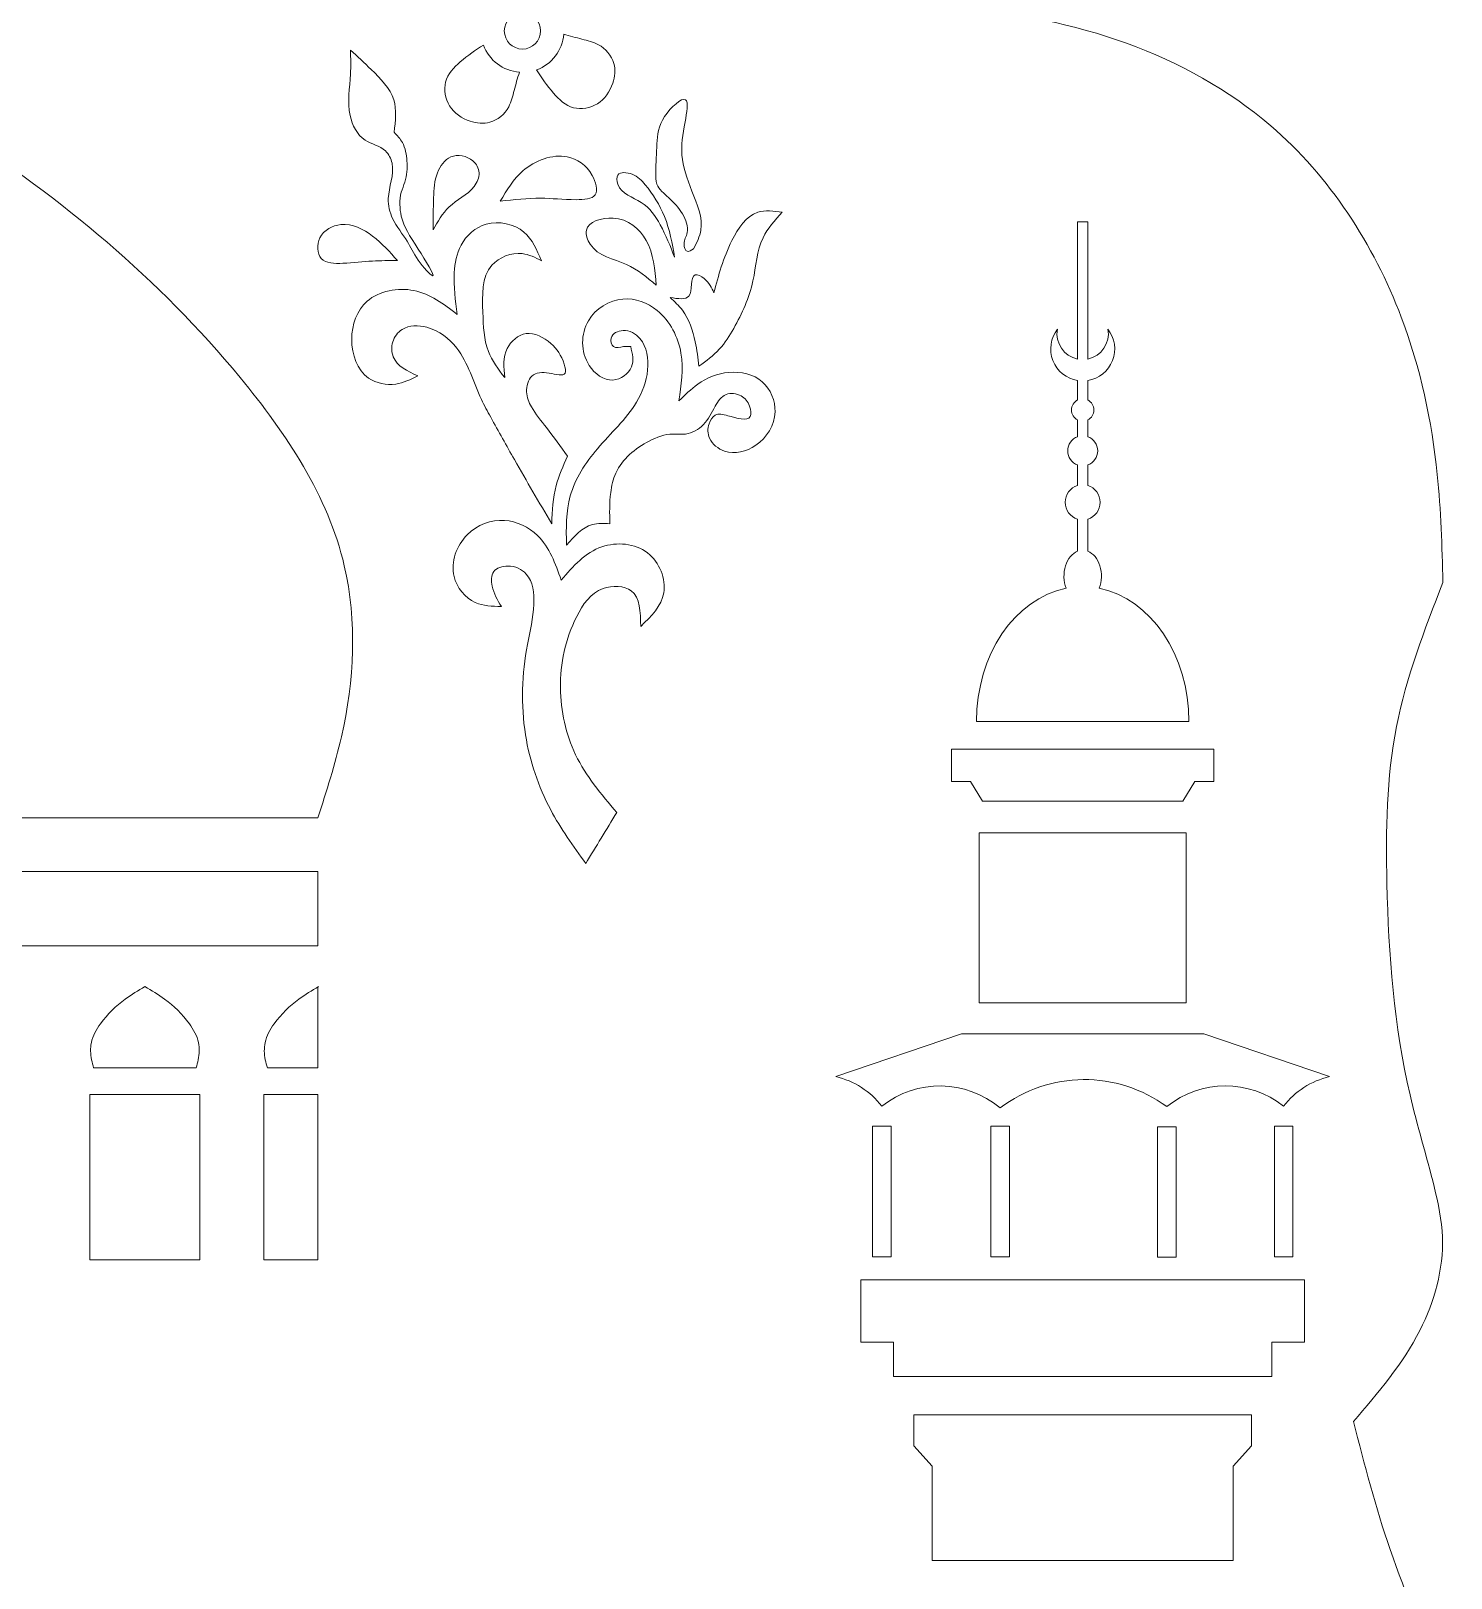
# Model space of a CAD drawing. Header units: inches. Extents: x -604 to 396, y -92 to 517.
# Drawn here: x -476.8 to -387.5, y 56.4 to 153.8 of the extents above; entities that cross this region are included whole.
import ezdxf

# ---------------------------------------------------------------- set-up
doc = ezdxf.new("R2010")
doc.units = ezdxf.units.IN
doc.header["$MEASUREMENT"] = 0
doc.layers.add('Layer 1', color=7, linetype='Continuous')

msp = doc.modelspace()

# ---------------------------------------------------------------- linework, layer by layer
at = {"layer": 'Layer 1', "lineweight": 9}
for points, knots in [([(-387.95, -85.303), (-387.95, -85.303), (-411.491, -85.303), (-411.491, -85.303), (-411.491, -85.303), (-411.491, -85.303), (-411.491, -73.435), (-411.491, -73.435), (-411.491, -73.435), (-411.491, -73.435), (-495.713, -73.435), (-495.713, -73.435), (-495.713, -73.435), (-495.713, -73.435), (-579.936, -73.435), (-579.936, -73.435), (-579.936, -73.435), (-579.936, -73.435), (-579.936, -85.303), (-579.936, -85.303), (-579.936, -85.303), (-579.936, -85.303), (-603.476, -85.303), (-603.476, -85.303), (-603.476, -85.303), (-603.554, -83.042), (-603.631, -80.78), (-603.415, -78.547), (-603.415, -78.547), (-603.17, -76.026), (-602.551, -73.541), (-602.001, -71.054), (-602.001, -71.054), (-600.843, -65.823), (-599.989, -60.58), (-599.703, -55.184), (-599.703, -55.184), (-599.444, -50.282), (-599.654, -45.252), (-601.295, -40.702), (-601.295, -40.702), (-601.848, -39.167), (-602.565, -37.687), (-603.281, -36.206), (-603.281, -36.206), (-603.281, -27.76), (-603.281, -19.313), (-603.281, -10.867), (-603.281, -10.867), (-602.646, -9.701), (-602.012, -8.535), (-601.611, -7.297), (-601.611, -7.297), (-600.897, -5.087), (-600.93, -2.646), (-601.072, -0.286), (-601.072, -0.286), (-601.221, 2.186), (-601.491, 4.57), (-601.9, 7.029), (-601.9, 7.029), (-602.3, 9.435), (-602.834, 11.913), (-602.346, 14.217), (-602.346, 14.217), (-601.954, 16.065), (-600.904, 17.802), (-599.735, 19.369), (-599.735, 19.369), (-598.822, 20.592), (-597.837, 21.713), (-596.852, 22.833), (-596.852, 22.833), (-597.462, 24.51), (-598.073, 26.187), (-598.734, 27.841), (-598.734, 27.841), (-599.435, 29.596), (-600.194, 31.326), (-600.937, 33.072), (-600.937, 33.072), (-601.87, 35.265), (-602.776, 37.485), (-603.26, 39.812), (-603.26, 39.812), (-603.928, 43.024), (-603.792, 46.443), (-603.027, 49.647), (-603.027, 49.647), (-602.323, 52.599), (-601.085, 55.37), (-600.098, 58.223), (-600.098, 58.223), (-599.185, 60.86), (-598.486, 63.568), (-597.787, 66.275), (-597.787, 66.275), (-599.336, 68.077), (-600.885, 69.879), (-601.965, 72.007), (-601.965, 72.007), (-602.883, 73.818), (-603.461, 75.866), (-603.386, 77.872), (-603.386, 77.872), (-603.346, 78.943), (-603.12, 80.001), (-602.862, 81.048), (-602.862, 81.048), (-602.386, 82.987), (-601.802, 84.887), (-601.351, 86.815), (-601.351, 86.815), (-600.339, 91.149), (-599.999, 95.631), (-599.893, 100.133), (-599.893, 100.133), (-599.815, 103.45), (-599.863, 106.779), (-600.496, 109.988), (-600.496, 109.988), (-601.107, 113.087), (-602.262, 116.076), (-603.418, 119.065), (-603.418, 119.065), (-603.355, 121.33), (-603.292, 123.595), (-603.064, 125.847), (-603.064, 125.847), (-602.723, 129.212), (-602.011, 132.548), (-600.801, 135.738), (-600.801, 135.738), (-599.061, 140.324), (-596.291, 144.608), (-592.584, 147.794), (-592.584, 147.794), (-587.309, 152.328), (-580.136, 154.64), (-573.162, 155.134), (-573.162, 155.134), (-570.319, 155.335), (-567.509, 155.234), (-564.699, 155.134), (-564.699, 155.134), (-562.404, 159.926), (-560.11, 164.719), (-556.736, 168.828), (-556.736, 168.828), (-554.296, 171.8), (-551.291, 174.414), (-547.855, 176.071), (-547.855, 176.071), (-544.009, 177.926), (-539.622, 178.581), (-535.302, 178.739), (-535.302, 178.739), (-530.705, 178.906), (-526.183, 178.511), (-521.661, 178.115), (-521.661, 178.115), (-519.192, 190.488), (-508.33, 199.396), (-495.713, 199.396), (-495.713, 199.396), (-483.097, 199.396), (-472.235, 190.488), (-469.766, 178.115), (-469.766, 178.115), (-465.244, 178.511), (-460.721, 178.906), (-456.125, 178.739), (-456.125, 178.739), (-451.804, 178.581), (-447.418, 177.926), (-443.571, 176.071), (-443.571, 176.071), (-440.136, 174.414), (-437.131, 171.8), (-434.691, 168.828), (-434.691, 168.828), (-431.317, 164.719), (-429.023, 159.926), (-426.728, 155.134), (-426.728, 155.134), (-423.918, 155.234), (-421.108, 155.335), (-418.265, 155.134), (-418.265, 155.134), (-411.29, 154.64), (-404.118, 152.328), (-398.843, 147.794), (-398.843, 147.794), (-395.136, 144.608), (-392.366, 140.324), (-390.626, 135.738), (-390.626, 135.738), (-389.416, 132.548), (-388.704, 129.212), (-388.363, 125.847), (-388.363, 125.847), (-388.134, 123.595), (-388.072, 121.33), (-388.009, 119.065), (-388.009, 119.065), (-389.165, 116.076), (-390.32, 113.087), (-390.931, 109.988), (-390.931, 109.988), (-391.563, 106.779), (-391.612, 103.45), (-391.534, 100.133), (-391.534, 100.133), (-391.428, 95.631), (-391.088, 91.149), (-390.075, 86.815), (-390.075, 86.815), (-389.625, 84.887), (-389.041, 82.987), (-388.564, 81.048), (-388.564, 81.048), (-388.307, 80.001), (-388.081, 78.943), (-388.041, 77.872), (-388.041, 77.872), (-387.965, 75.866), (-388.544, 73.818), (-389.462, 72.007), (-389.462, 72.007), (-390.541, 69.879), (-392.09, 68.077), (-393.639, 66.275), (-393.639, 66.275), (-392.94, 63.568), (-392.241, 60.86), (-391.329, 58.223), (-391.329, 58.223), (-390.341, 55.37), (-389.104, 52.599), (-388.4, 49.647), (-388.4, 49.647), (-387.635, 46.443), (-387.499, 43.024), (-388.167, 39.812), (-388.167, 39.812), (-388.651, 37.485), (-389.557, 35.265), (-390.49, 33.072), (-390.49, 33.072), (-391.232, 31.326), (-391.991, 29.596), (-392.693, 27.841), (-392.693, 27.841), (-393.354, 26.187), (-393.964, 24.51), (-394.575, 22.833), (-394.575, 22.833), (-393.589, 21.713), (-392.604, 20.592), (-391.692, 19.369), (-391.692, 19.369), (-390.523, 17.802), (-389.473, 16.065), (-389.081, 14.217), (-389.081, 14.217), (-388.593, 11.913), (-389.127, 9.435), (-389.527, 7.029), (-389.527, 7.029), (-389.936, 4.57), (-390.206, 2.186), (-390.355, -0.286), (-390.355, -0.286), (-390.497, -2.646), (-390.529, -5.087), (-389.815, -7.297), (-389.815, -7.297), (-389.415, -8.535), (-388.78, -9.701), (-388.146, -10.867), (-388.146, -10.867), (-388.146, -19.313), (-388.146, -27.76), (-388.146, -36.206), (-388.146, -36.206), (-388.862, -37.687), (-389.579, -39.167), (-390.132, -40.702), (-390.132, -40.702), (-391.773, -45.252), (-391.983, -50.282), (-391.723, -55.184), (-391.723, -55.184), (-391.438, -60.58), (-390.584, -65.823), (-389.426, -71.054), (-389.426, -71.054), (-388.876, -73.541), (-388.256, -76.026), (-388.012, -78.547), (-388.012, -78.547), (-387.795, -80.78), (-387.873, -83.042), (-387.95, -85.303)], [0, 0, 0, 0, 0.012987, 0.012987, 0.012987, 0.012987, 0.025974, 0.025974, 0.025974, 0.025974, 0.038961, 0.038961, 0.038961, 0.038961, 0.051948, 0.051948, 0.051948, 0.051948, 0.064935, 0.064935, 0.064935, 0.064935, 0.077922, 0.077922, 0.077922, 0.077922, 0.090909, 0.090909, 0.090909, 0.090909, 0.103896, 0.103896, 0.103896, 0.103896, 0.116883, 0.116883, 0.116883, 0.116883, 0.12987, 0.12987, 0.12987, 0.12987, 0.142857, 0.142857, 0.142857, 0.142857, 0.155844, 0.155844, 0.155844, 0.155844, 0.168831, 0.168831, 0.168831, 0.168831, 0.181818, 0.181818, 0.181818, 0.181818, 0.194805, 0.194805, 0.194805, 0.194805, 0.207792, 0.207792, 0.207792, 0.207792, 0.220779, 0.220779, 0.220779, 0.220779, 0.233766, 0.233766, 0.233766, 0.233766, 0.246753, 0.246753, 0.246753, 0.246753, 0.25974, 0.25974, 0.25974, 0.25974, 0.272727, 0.272727, 0.272727, 0.272727, 0.285714, 0.285714, 0.285714, 0.285714, 0.298701, 0.298701, 0.298701, 0.298701, 0.311688, 0.311688, 0.311688, 0.311688, 0.324675, 0.324675, 0.324675, 0.324675, 0.337662, 0.337662, 0.337662, 0.337662, 0.350649, 0.350649, 0.350649, 0.350649, 0.363636, 0.363636, 0.363636, 0.363636, 0.376623, 0.376623, 0.376623, 0.376623, 0.38961, 0.38961, 0.38961, 0.38961, 0.402597, 0.402597, 0.402597, 0.402597, 0.415584, 0.415584, 0.415584, 0.415584, 0.428571, 0.428571, 0.428571, 0.428571, 0.441558, 0.441558, 0.441558, 0.441558, 0.454545, 0.454545, 0.454545, 0.454545, 0.467532, 0.467532, 0.467532, 0.467532, 0.480519, 0.480519, 0.480519, 0.480519, 0.493506, 0.493506, 0.493506, 0.493506, 0.506494, 0.506494, 0.506494, 0.506494, 0.519481, 0.519481, 0.519481, 0.519481, 0.532468, 0.532468, 0.532468, 0.532468, 0.545455, 0.545455, 0.545455, 0.545455, 0.558442, 0.558442, 0.558442, 0.558442, 0.571429, 0.571429, 0.571429, 0.571429, 0.584416, 0.584416, 0.584416, 0.584416, 0.597403, 0.597403, 0.597403, 0.597403, 0.61039, 0.61039, 0.61039, 0.61039, 0.623377, 0.623377, 0.623377, 0.623377, 0.636364, 0.636364, 0.636364, 0.636364, 0.649351, 0.649351, 0.649351, 0.649351, 0.662338, 0.662338, 0.662338, 0.662338, 0.675325, 0.675325, 0.675325, 0.675325, 0.688312, 0.688312, 0.688312, 0.688312, 0.701299, 0.701299, 0.701299, 0.701299, 0.714286, 0.714286, 0.714286, 0.714286, 0.727273, 0.727273, 0.727273, 0.727273, 0.74026, 0.74026, 0.74026, 0.74026, 0.753247, 0.753247, 0.753247, 0.753247, 0.766234, 0.766234, 0.766234, 0.766234, 0.779221, 0.779221, 0.779221, 0.779221, 0.792208, 0.792208, 0.792208, 0.792208, 0.805195, 0.805195, 0.805195, 0.805195, 0.818182, 0.818182, 0.818182, 0.818182, 0.831169, 0.831169, 0.831169, 0.831169, 0.844156, 0.844156, 0.844156, 0.844156, 0.857143, 0.857143, 0.857143, 0.857143, 0.87013, 0.87013, 0.87013, 0.87013, 0.883117, 0.883117, 0.883117, 0.883117, 0.896104, 0.896104, 0.896104, 0.896104, 0.909091, 0.909091, 0.909091, 0.909091, 0.922078, 0.922078, 0.922078, 0.922078, 0.935065, 0.935065, 0.935065, 0.935065, 0.948052, 0.948052, 0.948052, 0.948052, 0.961039, 0.961039, 0.961039, 0.961039, 0.974026, 0.974026, 0.974026, 0.974026, 1, 1, 1, 1]), ([(-495.713, 155.298), (-500.529, 152.821), (-505.345, 150.345), (-509.902, 147.459), (-509.902, 147.459), (-516.549, 143.248), (-522.645, 138.165), (-527.76, 131.961), (-527.76, 131.961), (-530.689, 128.409), (-533.296, 124.488), (-534.319, 120.115), (-534.319, 120.115), (-535.132, 116.636), (-534.943, 112.871), (-534.139, 109.346), (-534.139, 109.346), (-533.743, 107.609), (-533.198, 105.931), (-532.653, 104.252), (-532.653, 104.252), (-532.653, 104.252), (-458.773, 104.252), (-458.773, 104.252), (-458.773, 104.252), (-458.228, 105.931), (-457.683, 107.609), (-457.288, 109.346), (-457.288, 109.346), (-456.484, 112.871), (-456.295, 116.636), (-457.108, 120.115), (-457.108, 120.115), (-458.13, 124.488), (-460.738, 128.409), (-463.667, 131.961), (-463.667, 131.961), (-468.781, 138.165), (-474.878, 143.248), (-481.525, 147.459), (-481.525, 147.459), (-486.082, 150.345), (-490.898, 152.821), (-495.713, 155.298)], [0, 0, 0, 0, 0.083333, 0.083333, 0.083333, 0.083333, 0.166667, 0.166667, 0.166667, 0.166667, 0.25, 0.25, 0.25, 0.25, 0.333333, 0.333333, 0.333333, 0.333333, 0.416667, 0.416667, 0.416667, 0.416667, 0.5, 0.5, 0.5, 0.5, 0.583333, 0.583333, 0.583333, 0.583333, 0.666667, 0.666667, 0.666667, 0.666667, 0.75, 0.75, 0.75, 0.75, 0.833333, 0.833333, 0.833333, 0.833333, 1, 1, 1, 1]), ([(-444.763, 153.755), (-444.763, 154.385), (-445.274, 154.895), (-445.904, 154.895), (-445.904, 154.895), (-446.533, 154.895), (-447.044, 154.385), (-447.044, 153.755), (-447.044, 153.755), (-447.044, 153.125), (-446.533, 152.614), (-445.904, 152.614), (-445.904, 152.614), (-445.274, 152.614), (-444.763, 153.125), (-444.763, 153.755)], [0, 0, 0, 0, 0.2, 0.2, 0.2, 0.2, 0.4, 0.4, 0.4, 0.4, 0.6, 0.6, 0.6, 0.6, 1, 1, 1, 1]), ([(-446.097, 151.158), (-447.12, 151.235), (-448.003, 151.904), (-448.352, 152.869), (-448.352, 152.869), (-448.853, 152.552), (-449.347, 152.215), (-449.813, 151.807), (-449.813, 151.807), (-450.218, 151.451), (-450.603, 151.041), (-450.735, 150.54), (-450.735, 150.54), (-450.863, 150.055), (-450.754, 149.484), (-450.481, 149.043), (-450.481, 149.043), (-450.191, 148.574), (-449.716, 148.251), (-449.19, 148.076), (-449.19, 148.076), (-448.784, 147.94), (-448.347, 147.893), (-447.945, 148.007), (-447.945, 148.007), (-447.455, 148.146), (-447.016, 148.524), (-446.769, 148.974), (-446.769, 148.974), (-446.592, 149.297), (-446.514, 149.656), (-446.424, 150.01), (-446.424, 150.01), (-446.325, 150.397), (-446.213, 150.779), (-446.097, 151.158)], [0, 0, 0, 0, 0.1, 0.1, 0.1, 0.1, 0.2, 0.2, 0.2, 0.2, 0.3, 0.3, 0.3, 0.3, 0.4, 0.4, 0.4, 0.4, 0.5, 0.5, 0.5, 0.5, 0.6, 0.6, 0.6, 0.6, 0.7, 0.7, 0.7, 0.7, 0.8, 0.8, 0.8, 0.8, 1, 1, 1, 1]), ([(-443.307, 153.561), (-443.384, 152.538), (-444.053, 151.656), (-445.018, 151.307), (-445.018, 151.307), (-444.701, 150.805), (-444.364, 150.311), (-443.955, 149.846), (-443.955, 149.846), (-443.6, 149.44), (-443.19, 149.055), (-442.689, 148.923), (-442.689, 148.923), (-442.204, 148.795), (-441.633, 148.904), (-441.192, 149.177), (-441.192, 149.177), (-440.723, 149.467), (-440.4, 149.942), (-440.225, 150.468), (-440.225, 150.468), (-440.089, 150.874), (-440.042, 151.311), (-440.156, 151.713), (-440.156, 151.713), (-440.295, 152.203), (-440.673, 152.642), (-441.123, 152.889), (-441.123, 152.889), (-441.446, 153.066), (-441.805, 153.145), (-442.159, 153.235), (-442.159, 153.235), (-442.546, 153.333), (-442.928, 153.445), (-443.307, 153.561)], [0, 0, 0, 0, 0.1, 0.1, 0.1, 0.1, 0.2, 0.2, 0.2, 0.2, 0.3, 0.3, 0.3, 0.3, 0.4, 0.4, 0.4, 0.4, 0.5, 0.5, 0.5, 0.5, 0.6, 0.6, 0.6, 0.6, 0.7, 0.7, 0.7, 0.7, 0.8, 0.8, 0.8, 0.8, 1, 1, 1, 1]), ([(-456.717, 152.552), (-456.284, 152.153), (-455.852, 151.753), (-455.41, 151.325), (-455.41, 151.325), (-454.825, 150.76), (-454.224, 150.146), (-453.999, 149.42), (-453.999, 149.42), (-453.805, 148.796), (-453.889, 148.09), (-453.973, 147.384), (-453.973, 147.384), (-453.779, 147.178), (-453.586, 146.972), (-453.453, 146.733), (-453.453, 146.733), (-453.263, 146.392), (-453.196, 145.984), (-453.171, 145.578), (-453.171, 145.578), (-453.142, 145.121), (-453.166, 144.668), (-453.299, 144.245), (-453.299, 144.245), (-453.366, 144.031), (-453.461, 143.826), (-453.521, 143.606), (-453.521, 143.606), (-453.657, 143.119), (-453.626, 142.564), (-453.521, 142.106), (-453.521, 142.106), (-453.359, 141.394), (-453.017, 140.914), (-452.459, 140.035), (-452.459, 140.035), (-452.001, 139.314), (-451.397, 138.323), (-451.553, 138.353), (-451.553, 138.353), (-451.662, 138.375), (-452.144, 138.897), (-452.459, 139.337), (-452.459, 139.337), (-452.785, 139.791), (-452.934, 140.158), (-453.159, 140.527), (-453.159, 140.527), (-453.434, 140.978), (-453.822, 141.432), (-454.066, 141.95), (-454.066, 141.95), (-454.251, 142.345), (-454.352, 142.777), (-454.339, 143.207), (-454.339, 143.207), (-454.316, 143.953), (-453.949, 144.692), (-454.103, 145.426), (-454.103, 145.426), (-454.165, 145.718), (-454.309, 146.008), (-454.521, 146.209), (-454.521, 146.209), (-454.869, 146.536), (-455.399, 146.623), (-455.802, 146.888), (-455.802, 146.888), (-456.304, 147.217), (-456.61, 147.824), (-456.743, 148.428), (-456.743, 148.428), (-456.935, 149.301), (-456.764, 150.169), (-456.717, 151.038), (-456.717, 151.038), (-456.689, 151.542), (-456.703, 152.047), (-456.717, 152.552)], [0, 0, 0, 0, 0.047619, 0.047619, 0.047619, 0.047619, 0.095238, 0.095238, 0.095238, 0.095238, 0.142857, 0.142857, 0.142857, 0.142857, 0.190476, 0.190476, 0.190476, 0.190476, 0.238095, 0.238095, 0.238095, 0.238095, 0.285714, 0.285714, 0.285714, 0.285714, 0.333333, 0.333333, 0.333333, 0.333333, 0.380952, 0.380952, 0.380952, 0.380952, 0.428571, 0.428571, 0.428571, 0.428571, 0.47619, 0.47619, 0.47619, 0.47619, 0.52381, 0.52381, 0.52381, 0.52381, 0.571429, 0.571429, 0.571429, 0.571429, 0.619048, 0.619048, 0.619048, 0.619048, 0.666667, 0.666667, 0.666667, 0.666667, 0.714286, 0.714286, 0.714286, 0.714286, 0.761905, 0.761905, 0.761905, 0.761905, 0.809524, 0.809524, 0.809524, 0.809524, 0.857143, 0.857143, 0.857143, 0.857143, 0.904762, 0.904762, 0.904762, 0.904762, 1, 1, 1, 1]), ([(-435.134, 140.053), (-434.941, 140.437), (-434.748, 140.821), (-434.681, 141.214), (-434.681, 141.214), (-434.543, 142.011), (-434.922, 142.844), (-435.248, 143.678), (-435.248, 143.678), (-435.551, 144.453), (-435.809, 145.228), (-435.871, 145.944), (-435.871, 145.944), (-435.928, 146.585), (-435.827, 147.179), (-435.673, 148.04), (-435.673, 148.04), (-435.572, 148.606), (-435.447, 149.287), (-435.639, 149.424), (-435.639, 149.424), (-435.873, 149.591), (-436.577, 148.949), (-436.959, 148.37), (-436.959, 148.37), (-437.364, 147.758), (-437.407, 147.217), (-437.443, 146.646), (-437.443, 146.646), (-437.479, 146.072), (-437.507, 145.466), (-437.518, 144.845), (-437.518, 144.845), (-437.522, 144.593), (-437.524, 144.339), (-437.443, 144.119), (-437.443, 144.119), (-437.319, 143.782), (-437.001, 143.526), (-436.716, 143.268), (-436.716, 143.268), (-436.373, 142.958), (-436.079, 142.646), (-435.84, 142.242), (-435.84, 142.242), (-435.624, 141.879), (-435.452, 141.441), (-435.539, 141.066), (-435.539, 141.066), (-435.593, 140.834), (-435.746, 140.626), (-435.739, 140.341), (-435.739, 140.341), (-435.735, 140.154), (-435.662, 139.933), (-435.539, 139.89), (-435.539, 139.89), (-435.43, 139.852), (-435.282, 139.952), (-435.134, 140.053)], [0, 0, 0, 0, 0.0625, 0.0625, 0.0625, 0.0625, 0.125, 0.125, 0.125, 0.125, 0.1875, 0.1875, 0.1875, 0.1875, 0.25, 0.25, 0.25, 0.25, 0.3125, 0.3125, 0.3125, 0.3125, 0.375, 0.375, 0.375, 0.375, 0.4375, 0.4375, 0.4375, 0.4375, 0.5, 0.5, 0.5, 0.5, 0.5625, 0.5625, 0.5625, 0.5625, 0.625, 0.625, 0.625, 0.625, 0.6875, 0.6875, 0.6875, 0.6875, 0.75, 0.75, 0.75, 0.75, 0.8125, 0.8125, 0.8125, 0.8125, 0.875, 0.875, 0.875, 0.875, 1, 1, 1, 1]), ([(-451.528, 141.233), (-451.235, 141.76), (-450.943, 142.287), (-450.52, 142.681), (-450.52, 142.681), (-450.032, 143.136), (-449.371, 143.414), (-448.946, 143.971), (-448.946, 143.971), (-448.754, 144.223), (-448.61, 144.532), (-448.628, 144.836), (-448.628, 144.836), (-448.645, 145.112), (-448.795, 145.384), (-449.017, 145.578), (-449.017, 145.578), (-449.394, 145.906), (-449.979, 146.009), (-450.414, 145.825), (-450.414, 145.825), (-450.811, 145.658), (-451.083, 145.252), (-451.245, 144.836), (-451.245, 144.836), (-451.444, 144.323), (-451.474, 143.794), (-451.493, 143.264), (-451.493, 143.264), (-451.516, 142.588), (-451.522, 141.911), (-451.528, 141.233)], [0, 0, 0, 0, 0.111111, 0.111111, 0.111111, 0.111111, 0.222222, 0.222222, 0.222222, 0.222222, 0.333333, 0.333333, 0.333333, 0.333333, 0.444444, 0.444444, 0.444444, 0.444444, 0.555556, 0.555556, 0.555556, 0.555556, 0.666667, 0.666667, 0.666667, 0.666667, 0.777778, 0.777778, 0.777778, 0.777778, 1, 1, 1, 1]), ([(-447.294, 143.05), (-446.429, 143.144), (-445.565, 143.238), (-444.757, 143.23), (-444.757, 143.23), (-444.048, 143.224), (-443.384, 143.14), (-442.526, 143.14), (-442.526, 143.14), (-442.048, 143.141), (-441.511, 143.167), (-441.32, 143.446), (-441.32, 143.446), (-441.131, 143.723), (-441.285, 144.25), (-441.518, 144.668), (-441.518, 144.668), (-441.887, 145.327), (-442.454, 145.714), (-443.084, 145.836), (-443.084, 145.836), (-444.027, 146.019), (-445.113, 145.607), (-445.873, 144.956), (-445.873, 144.956), (-446.49, 144.426), (-446.892, 143.738), (-447.294, 143.05)], [0, 0, 0, 0, 0.125, 0.125, 0.125, 0.125, 0.25, 0.25, 0.25, 0.25, 0.375, 0.375, 0.375, 0.375, 0.5, 0.5, 0.5, 0.5, 0.625, 0.625, 0.625, 0.625, 0.75, 0.75, 0.75, 0.75, 1, 1, 1, 1]), ([(-436.333, 139.514), (-436.484, 140.387), (-436.636, 141.259), (-436.967, 142.076), (-436.967, 142.076), (-437.262, 142.803), (-437.699, 143.486), (-438.184, 144.083), (-438.184, 144.083), (-438.401, 144.351), (-438.627, 144.602), (-439.003, 144.744), (-439.003, 144.744), (-439.325, 144.864), (-439.756, 144.905), (-439.902, 144.691), (-439.902, 144.691), (-439.997, 144.552), (-439.973, 144.308), (-439.902, 144.11), (-439.902, 144.11), (-439.675, 143.474), (-438.967, 143.312), (-438.43, 142.968), (-438.43, 142.968), (-437.897, 142.625), (-437.534, 142.103), (-437.235, 141.557), (-437.235, 141.557), (-436.873, 140.898), (-436.603, 140.206), (-436.333, 139.514)], [0, 0, 0, 0, 0.111111, 0.111111, 0.111111, 0.111111, 0.222222, 0.222222, 0.222222, 0.222222, 0.333333, 0.333333, 0.333333, 0.333333, 0.444444, 0.444444, 0.444444, 0.444444, 0.555556, 0.555556, 0.555556, 0.555556, 0.666667, 0.666667, 0.666667, 0.666667, 0.777778, 0.777778, 0.777778, 0.777778, 1, 1, 1, 1]), ([(-433.859, 137.278), (-433.573, 138.37), (-433.287, 139.461), (-432.726, 140.571), (-432.726, 140.571), (-432.338, 141.337), (-431.82, 142.112), (-431.103, 142.346), (-431.103, 142.346), (-430.643, 142.496), (-430.102, 142.424), (-429.56, 142.352), (-429.56, 142.352), (-430.023, 141.842), (-430.486, 141.333), (-430.769, 140.742), (-430.769, 140.742), (-431.161, 139.922), (-431.205, 138.944), (-431.407, 138.025), (-431.407, 138.025), (-431.64, 136.964), (-432.082, 135.98), (-432.616, 135.039), (-432.616, 135.039), (-432.88, 134.574), (-433.166, 134.119), (-433.523, 133.731), (-433.523, 133.731), (-433.896, 133.324), (-434.347, 132.991), (-434.799, 132.658), (-434.799, 132.658), (-434.862, 133.171), (-434.926, 133.685), (-435.034, 134.201), (-435.034, 134.201), (-435.182, 134.906), (-435.414, 135.615), (-435.84, 136.18), (-435.84, 136.18), (-436.062, 136.474), (-436.337, 136.729), (-436.612, 136.985), (-436.612, 136.985), (-436.117, 136.909), (-435.622, 136.833), (-435.43, 137.072), (-435.43, 137.072), (-435.306, 137.226), (-435.309, 137.51), (-435.275, 137.818), (-435.275, 137.818), (-435.247, 138.075), (-435.195, 138.349), (-435.043, 138.41), (-435.043, 138.41), (-434.897, 138.469), (-434.659, 138.33), (-434.477, 138.178), (-434.477, 138.178), (-434.152, 137.907), (-434.005, 137.593), (-433.859, 137.278)], [0, 0, 0, 0, 0.058824, 0.058824, 0.058824, 0.058824, 0.117647, 0.117647, 0.117647, 0.117647, 0.176471, 0.176471, 0.176471, 0.176471, 0.235294, 0.235294, 0.235294, 0.235294, 0.294118, 0.294118, 0.294118, 0.294118, 0.352941, 0.352941, 0.352941, 0.352941, 0.411765, 0.411765, 0.411765, 0.411765, 0.470588, 0.470588, 0.470588, 0.470588, 0.529412, 0.529412, 0.529412, 0.529412, 0.588235, 0.588235, 0.588235, 0.588235, 0.647059, 0.647059, 0.647059, 0.647059, 0.705882, 0.705882, 0.705882, 0.705882, 0.764706, 0.764706, 0.764706, 0.764706, 0.823529, 0.823529, 0.823529, 0.823529, 0.882353, 0.882353, 0.882353, 0.882353, 1, 1, 1, 1]), ([(-453.76, 139.306), (-454.244, 139.849), (-454.728, 140.391), (-455.329, 140.846), (-455.329, 140.846), (-455.909, 141.285), (-456.598, 141.643), (-457.319, 141.574), (-457.319, 141.574), (-457.851, 141.523), (-458.4, 141.24), (-458.637, 140.734), (-458.637, 140.734), (-458.832, 140.316), (-458.815, 139.745), (-458.553, 139.446), (-458.553, 139.446), (-458.272, 139.127), (-457.711, 139.119), (-457.207, 139.138), (-457.207, 139.138), (-456.52, 139.165), (-455.94, 139.243), (-455.329, 139.278), (-455.329, 139.278), (-454.82, 139.308), (-454.29, 139.307), (-453.76, 139.306)], [0, 0, 0, 0, 0.125, 0.125, 0.125, 0.125, 0.25, 0.25, 0.25, 0.25, 0.375, 0.375, 0.375, 0.375, 0.5, 0.5, 0.5, 0.5, 0.625, 0.625, 0.625, 0.625, 0.75, 0.75, 0.75, 0.75, 1, 1, 1, 1]), ([(-450.007, 135.926), (-450.125, 136.798), (-450.242, 137.669), (-450.192, 138.551), (-450.192, 138.551), (-450.159, 139.145), (-450.051, 139.743), (-449.767, 140.27), (-449.767, 140.27), (-449.435, 140.887), (-448.862, 141.405), (-448.176, 141.6), (-448.176, 141.6), (-447.376, 141.828), (-446.423, 141.615), (-445.808, 141.101), (-445.808, 141.101), (-445.271, 140.652), (-444.991, 139.973), (-444.712, 139.294), (-444.712, 139.294), (-445.101, 139.496), (-445.49, 139.698), (-445.918, 139.747), (-445.918, 139.747), (-446.599, 139.824), (-447.381, 139.515), (-447.83, 139.014), (-447.83, 139.014), (-448.49, 138.277), (-448.429, 137.127), (-448.391, 136.055), (-448.391, 136.055), (-448.359, 135.172), (-448.341, 134.342), (-448.048, 133.595), (-448.048, 133.595), (-447.818, 133.011), (-447.418, 132.478), (-447.019, 131.945), (-447.019, 131.945), (-447.082, 132.584), (-447.145, 133.223), (-446.863, 133.782), (-446.863, 133.782), (-446.632, 134.24), (-446.17, 134.644), (-445.678, 134.716), (-445.678, 134.716), (-445.131, 134.797), (-444.547, 134.468), (-444.12, 134.094), (-444.12, 134.094), (-443.723, 133.746), (-443.462, 133.36), (-443.278, 132.786), (-443.278, 132.786), (-443.211, 132.577), (-443.154, 132.344), (-443.215, 132.225), (-443.215, 132.225), (-443.323, 132.014), (-443.8, 132.16), (-444.213, 132.225), (-444.213, 132.225), (-444.672, 132.297), (-445.053, 132.271), (-445.304, 132.038), (-445.304, 132.038), (-445.543, 131.817), (-445.663, 131.408), (-445.647, 131.042), (-445.647, 131.042), (-445.632, 130.699), (-445.498, 130.394), (-445.335, 130.107), (-445.335, 130.107), (-445.07, 129.64), (-444.73, 129.223), (-444.4, 128.8), (-444.4, 128.8), (-443.941, 128.209), (-443.502, 127.605), (-443.064, 127.001), (-443.064, 127.001), (-443.339, 126.397), (-443.614, 125.792), (-443.779, 125.16), (-443.779, 125.16), (-443.983, 124.386), (-444.022, 123.571), (-444.061, 122.756), (-444.061, 122.756), (-444.849, 124.095), (-445.636, 125.434), (-446.403, 126.785), (-446.403, 126.785), (-446.908, 127.674), (-447.404, 128.568), (-447.901, 129.461), (-447.901, 129.461), (-448.105, 129.827), (-448.308, 130.193), (-448.487, 130.573), (-448.487, 130.573), (-448.998, 131.659), (-449.306, 132.863), (-450.039, 133.807), (-450.039, 133.807), (-450.506, 134.409), (-451.146, 134.905), (-451.917, 135.109), (-451.917, 135.109), (-452.442, 135.248), (-453.029, 135.25), (-453.468, 134.975), (-453.468, 134.975), (-453.746, 134.8), (-453.965, 134.515), (-454.062, 134.19), (-454.062, 134.19), (-454.155, 133.88), (-454.137, 133.534), (-454.024, 133.252), (-454.024, 133.252), (-453.788, 132.667), (-453.14, 132.357), (-452.491, 132.047), (-452.491, 132.047), (-452.937, 131.827), (-453.382, 131.608), (-453.873, 131.538), (-453.873, 131.538), (-454.457, 131.454), (-455.105, 131.583), (-455.584, 131.917), (-455.584, 131.917), (-456.306, 132.422), (-456.641, 133.396), (-456.64, 134.344), (-456.64, 134.344), (-456.639, 135.273), (-456.314, 136.178), (-455.668, 136.749), (-455.668, 136.749), (-454.918, 137.412), (-453.736, 137.624), (-452.732, 137.424), (-452.732, 137.424), (-451.696, 137.218), (-450.852, 136.572), (-450.007, 135.926)], [0, 0, 0, 0, 0.025641, 0.025641, 0.025641, 0.025641, 0.051282, 0.051282, 0.051282, 0.051282, 0.076923, 0.076923, 0.076923, 0.076923, 0.102564, 0.102564, 0.102564, 0.102564, 0.128205, 0.128205, 0.128205, 0.128205, 0.153846, 0.153846, 0.153846, 0.153846, 0.179487, 0.179487, 0.179487, 0.179487, 0.205128, 0.205128, 0.205128, 0.205128, 0.230769, 0.230769, 0.230769, 0.230769, 0.25641, 0.25641, 0.25641, 0.25641, 0.282051, 0.282051, 0.282051, 0.282051, 0.307692, 0.307692, 0.307692, 0.307692, 0.333333, 0.333333, 0.333333, 0.333333, 0.358974, 0.358974, 0.358974, 0.358974, 0.384615, 0.384615, 0.384615, 0.384615, 0.410256, 0.410256, 0.410256, 0.410256, 0.435897, 0.435897, 0.435897, 0.435897, 0.461538, 0.461538, 0.461538, 0.461538, 0.487179, 0.487179, 0.487179, 0.487179, 0.512821, 0.512821, 0.512821, 0.512821, 0.538462, 0.538462, 0.538462, 0.538462, 0.564103, 0.564103, 0.564103, 0.564103, 0.589744, 0.589744, 0.589744, 0.589744, 0.615385, 0.615385, 0.615385, 0.615385, 0.641026, 0.641026, 0.641026, 0.641026, 0.666667, 0.666667, 0.666667, 0.666667, 0.692308, 0.692308, 0.692308, 0.692308, 0.717949, 0.717949, 0.717949, 0.717949, 0.74359, 0.74359, 0.74359, 0.74359, 0.769231, 0.769231, 0.769231, 0.769231, 0.794872, 0.794872, 0.794872, 0.794872, 0.820513, 0.820513, 0.820513, 0.820513, 0.846154, 0.846154, 0.846154, 0.846154, 0.871795, 0.871795, 0.871795, 0.871795, 0.897436, 0.897436, 0.897436, 0.897436, 0.923077, 0.923077, 0.923077, 0.923077, 0.948718, 0.948718, 0.948718, 0.948718, 1, 1, 1, 1]), ([(-437.485, 137.756), (-437.568, 138.745), (-437.651, 139.733), (-438.123, 140.574), (-438.123, 140.574), (-438.534, 141.305), (-439.239, 141.926), (-440.205, 141.983), (-440.205, 141.983), (-440.916, 142.025), (-441.767, 141.762), (-441.884, 141.211), (-441.884, 141.211), (-441.941, 140.942), (-441.823, 140.603), (-441.649, 140.339), (-441.649, 140.339), (-441.145, 139.574), (-440.175, 139.431), (-439.366, 139.064), (-439.366, 139.064), (-438.657, 138.743), (-438.071, 138.25), (-437.485, 137.756)], [0, 0, 0, 0, 0.142857, 0.142857, 0.142857, 0.142857, 0.285714, 0.285714, 0.285714, 0.285714, 0.428571, 0.428571, 0.428571, 0.428571, 0.571429, 0.571429, 0.571429, 0.571429, 0.714286, 0.714286, 0.714286, 0.714286, 1, 1, 1, 1]), ([(-412.257, 134.991), (-412.416, 134.123), (-411.849, 133.287), (-410.983, 133.114), (-410.983, 133.114), (-410.983, 133.114), (-410.983, 141.738), (-410.983, 141.738), (-410.983, 141.738), (-410.983, 141.738), (-410.35, 141.738), (-410.35, 141.738), (-410.35, 141.738), (-410.35, 141.738), (-410.35, 133.114), (-410.35, 133.114), (-410.35, 133.114), (-409.484, 133.287), (-408.916, 134.123), (-409.076, 134.991), (-409.076, 134.991), (-408.64, 134.429), (-408.533, 133.679), (-408.794, 133.017), (-408.794, 133.017), (-409.056, 132.355), (-409.647, 131.881), (-410.35, 131.769), (-410.35, 131.769), (-410.35, 131.769), (-410.35, 130.54), (-410.35, 130.54), (-410.35, 130.54), (-410.112, 130.421), (-409.961, 130.177), (-409.961, 129.91), (-409.961, 129.91), (-409.961, 129.644), (-410.112, 129.4), (-410.35, 129.28), (-410.35, 129.28), (-410.35, 129.28), (-410.35, 128.228), (-410.35, 128.228), (-410.35, 128.228), (-409.973, 128.094), (-409.722, 127.738), (-409.722, 127.339), (-409.722, 127.339), (-409.722, 126.939), (-409.973, 126.583), (-410.35, 126.449), (-410.35, 126.449), (-410.35, 126.449), (-410.35, 125.158), (-410.35, 125.158), (-410.35, 125.158), (-409.884, 125.018), (-409.564, 124.589), (-409.564, 124.102), (-409.564, 124.102), (-409.564, 123.615), (-409.884, 123.186), (-410.35, 123.047), (-410.35, 123.047), (-410.35, 123.047), (-410.35, 121.028), (-410.35, 121.028), (-410.35, 121.028), (-410.007, 120.895), (-409.726, 120.554), (-409.585, 120.1), (-409.585, 120.1), (-409.444, 119.647), (-409.458, 119.129), (-409.624, 118.691), (-409.624, 118.691), (-406.379, 118.04), (-403.989, 114.488), (-403.989, 110.316), (-403.989, 110.316), (-403.989, 110.316), (-417.343, 110.316), (-417.343, 110.316), (-417.343, 110.316), (-417.343, 114.488), (-414.954, 118.04), (-411.709, 118.691), (-411.709, 118.691), (-411.875, 119.129), (-411.889, 119.647), (-411.748, 120.1), (-411.748, 120.1), (-411.607, 120.554), (-411.326, 120.895), (-410.983, 121.028), (-410.983, 121.028), (-410.983, 121.028), (-410.983, 123.047), (-410.983, 123.047), (-410.983, 123.047), (-411.449, 123.186), (-411.768, 123.615), (-411.768, 124.102), (-411.768, 124.102), (-411.768, 124.589), (-411.449, 125.018), (-410.983, 125.158), (-410.983, 125.158), (-410.983, 125.158), (-410.983, 126.449), (-410.983, 126.449), (-410.983, 126.449), (-411.359, 126.583), (-411.611, 126.939), (-411.611, 127.339), (-411.611, 127.339), (-411.611, 127.738), (-411.359, 128.094), (-410.983, 128.228), (-410.983, 128.228), (-410.983, 128.228), (-410.983, 129.28), (-410.983, 129.28), (-410.983, 129.28), (-411.221, 129.4), (-411.371, 129.644), (-411.371, 129.91), (-411.371, 129.91), (-411.371, 130.177), (-411.221, 130.421), (-410.983, 130.54), (-410.983, 130.54), (-410.983, 130.54), (-410.983, 131.769), (-410.983, 131.769), (-410.983, 131.769), (-411.685, 131.881), (-412.277, 132.355), (-412.539, 133.017), (-412.539, 133.017), (-412.8, 133.679), (-412.693, 134.429), (-412.257, 134.991)], [0, 0, 0, 0, 0.027027, 0.027027, 0.027027, 0.027027, 0.054054, 0.054054, 0.054054, 0.054054, 0.081081, 0.081081, 0.081081, 0.081081, 0.108108, 0.108108, 0.108108, 0.108108, 0.135135, 0.135135, 0.135135, 0.135135, 0.162162, 0.162162, 0.162162, 0.162162, 0.189189, 0.189189, 0.189189, 0.189189, 0.216216, 0.216216, 0.216216, 0.216216, 0.243243, 0.243243, 0.243243, 0.243243, 0.27027, 0.27027, 0.27027, 0.27027, 0.297297, 0.297297, 0.297297, 0.297297, 0.324324, 0.324324, 0.324324, 0.324324, 0.351351, 0.351351, 0.351351, 0.351351, 0.378378, 0.378378, 0.378378, 0.378378, 0.405405, 0.405405, 0.405405, 0.405405, 0.432432, 0.432432, 0.432432, 0.432432, 0.459459, 0.459459, 0.459459, 0.459459, 0.486486, 0.486486, 0.486486, 0.486486, 0.513514, 0.513514, 0.513514, 0.513514, 0.540541, 0.540541, 0.540541, 0.540541, 0.567568, 0.567568, 0.567568, 0.567568, 0.594595, 0.594595, 0.594595, 0.594595, 0.621622, 0.621622, 0.621622, 0.621622, 0.648649, 0.648649, 0.648649, 0.648649, 0.675676, 0.675676, 0.675676, 0.675676, 0.702703, 0.702703, 0.702703, 0.702703, 0.72973, 0.72973, 0.72973, 0.72973, 0.756757, 0.756757, 0.756757, 0.756757, 0.783784, 0.783784, 0.783784, 0.783784, 0.810811, 0.810811, 0.810811, 0.810811, 0.837838, 0.837838, 0.837838, 0.837838, 0.864865, 0.864865, 0.864865, 0.864865, 0.891892, 0.891892, 0.891892, 0.891892, 0.918919, 0.918919, 0.918919, 0.918919, 0.945946, 0.945946, 0.945946, 0.945946, 1, 1, 1, 1]), ([(-436.062, 130.475), (-435.686, 130.852), (-435.309, 131.228), (-434.876, 131.533), (-434.876, 131.533), (-434.306, 131.934), (-433.637, 132.212), (-432.921, 132.273), (-432.921, 132.273), (-432.172, 132.337), (-431.371, 132.166), (-430.817, 131.681), (-430.817, 131.681), (-430.296, 131.225), (-429.994, 130.491), (-430.018, 129.788), (-430.018, 129.788), (-430.045, 128.957), (-430.526, 128.167), (-431.232, 127.687), (-431.232, 127.687), (-431.811, 127.292), (-432.541, 127.106), (-433.19, 127.323), (-433.19, 127.323), (-433.595, 127.459), (-433.968, 127.752), (-434.135, 128.13), (-434.135, 128.13), (-434.259, 128.41), (-434.27, 128.737), (-434.165, 129.048), (-434.165, 129.048), (-434.09, 129.27), (-433.955, 129.485), (-433.78, 129.58), (-433.78, 129.58), (-433.567, 129.697), (-433.294, 129.637), (-432.98, 129.551), (-432.98, 129.551), (-432.433, 129.4), (-431.758, 129.169), (-431.588, 129.492), (-431.588, 129.492), (-431.508, 129.643), (-431.539, 129.915), (-431.617, 130.143), (-431.617, 130.143), (-431.718, 130.437), (-431.899, 130.656), (-432.151, 130.794), (-432.151, 130.794), (-432.435, 130.949), (-432.812, 130.999), (-433.098, 130.882), (-433.098, 130.882), (-433.402, 130.759), (-433.605, 130.448), (-433.78, 130.143), (-433.78, 130.143), (-434.018, 129.726), (-434.203, 129.317), (-434.52, 128.989), (-434.52, 128.989), (-434.815, 128.684), (-435.225, 128.449), (-435.646, 128.397), (-435.646, 128.397), (-435.911, 128.364), (-436.181, 128.403), (-436.446, 128.397), (-436.446, 128.397), (-436.959, 128.384), (-437.454, 128.198), (-437.927, 127.953), (-437.927, 127.953), (-438.818, 127.491), (-439.633, 126.819), (-440.031, 125.941), (-440.031, 125.941), (-440.204, 125.558), (-440.299, 125.135), (-440.352, 124.713), (-440.352, 124.713), (-440.435, 124.061), (-440.421, 123.408), (-440.406, 122.755), (-440.406, 122.755), (-440.786, 122.773), (-441.165, 122.791), (-441.504, 122.7), (-441.504, 122.7), (-442.146, 122.529), (-442.641, 121.97), (-443.137, 121.41), (-443.137, 121.41), (-443.151, 122.465), (-443.166, 123.519), (-442.893, 124.501), (-442.893, 124.501), (-442.592, 125.586), (-441.941, 126.584), (-441.187, 127.471), (-441.187, 127.471), (-440.347, 128.461), (-439.379, 129.315), (-438.73, 130.398), (-438.73, 130.398), (-438.366, 131.006), (-438.103, 131.687), (-438.03, 132.425), (-438.03, 132.425), (-437.961, 133.126), (-438.063, 133.88), (-438.513, 134.403), (-438.513, 134.403), (-438.773, 134.706), (-439.15, 134.933), (-439.576, 134.91), (-439.576, 134.91), (-439.898, 134.893), (-440.249, 134.734), (-440.325, 134.428), (-440.325, 134.428), (-440.372, 134.239), (-440.314, 133.993), (-440.18, 133.897), (-440.18, 133.897), (-440.027, 133.786), (-439.775, 133.87), (-439.552, 133.897), (-439.552, 133.897), (-439.389, 133.917), (-439.241, 133.907), (-439.093, 133.897), (-439.093, 133.897), (-438.989, 133.451), (-438.885, 133.004), (-439.044, 132.618), (-439.044, 132.618), (-439.222, 132.187), (-439.726, 131.831), (-440.208, 131.792), (-440.208, 131.792), (-440.801, 131.745), (-441.359, 132.179), (-441.701, 132.715), (-441.701, 132.715), (-442.251, 133.573), (-442.246, 134.691), (-441.753, 135.528), (-441.753, 135.528), (-441.304, 136.29), (-440.45, 136.82), (-439.583, 136.891), (-439.583, 136.891), (-438.814, 136.954), (-438.034, 136.655), (-437.428, 136.166), (-437.428, 136.166), (-436.609, 135.505), (-436.106, 134.498), (-435.934, 133.48), (-435.934, 133.48), (-435.766, 132.485), (-435.914, 131.48), (-436.062, 130.475)], [0, 0, 0, 0, 0.023256, 0.023256, 0.023256, 0.023256, 0.046512, 0.046512, 0.046512, 0.046512, 0.069767, 0.069767, 0.069767, 0.069767, 0.093023, 0.093023, 0.093023, 0.093023, 0.116279, 0.116279, 0.116279, 0.116279, 0.139535, 0.139535, 0.139535, 0.139535, 0.162791, 0.162791, 0.162791, 0.162791, 0.186047, 0.186047, 0.186047, 0.186047, 0.209302, 0.209302, 0.209302, 0.209302, 0.232558, 0.232558, 0.232558, 0.232558, 0.255814, 0.255814, 0.255814, 0.255814, 0.27907, 0.27907, 0.27907, 0.27907, 0.302326, 0.302326, 0.302326, 0.302326, 0.325581, 0.325581, 0.325581, 0.325581, 0.348837, 0.348837, 0.348837, 0.348837, 0.372093, 0.372093, 0.372093, 0.372093, 0.395349, 0.395349, 0.395349, 0.395349, 0.418605, 0.418605, 0.418605, 0.418605, 0.44186, 0.44186, 0.44186, 0.44186, 0.465116, 0.465116, 0.465116, 0.465116, 0.488372, 0.488372, 0.488372, 0.488372, 0.511628, 0.511628, 0.511628, 0.511628, 0.534884, 0.534884, 0.534884, 0.534884, 0.55814, 0.55814, 0.55814, 0.55814, 0.581395, 0.581395, 0.581395, 0.581395, 0.604651, 0.604651, 0.604651, 0.604651, 0.627907, 0.627907, 0.627907, 0.627907, 0.651163, 0.651163, 0.651163, 0.651163, 0.674419, 0.674419, 0.674419, 0.674419, 0.697674, 0.697674, 0.697674, 0.697674, 0.72093, 0.72093, 0.72093, 0.72093, 0.744186, 0.744186, 0.744186, 0.744186, 0.767442, 0.767442, 0.767442, 0.767442, 0.790698, 0.790698, 0.790698, 0.790698, 0.813953, 0.813953, 0.813953, 0.813953, 0.837209, 0.837209, 0.837209, 0.837209, 0.860465, 0.860465, 0.860465, 0.860465, 0.883721, 0.883721, 0.883721, 0.883721, 0.906977, 0.906977, 0.906977, 0.906977, 0.930233, 0.930233, 0.930233, 0.930233, 0.953488, 0.953488, 0.953488, 0.953488, 1, 1, 1, 1]), ([(-438.463, 116.286), (-438.48, 117.201), (-438.496, 118.116), (-439.064, 118.535), (-439.064, 118.535), (-439.496, 118.855), (-440.249, 118.886), (-440.833, 118.678), (-440.833, 118.678), (-441.631, 118.394), (-442.114, 117.664), (-442.491, 116.911), (-442.491, 116.911), (-443.206, 115.479), (-443.532, 113.962), (-443.515, 112.419), (-443.515, 112.419), (-443.499, 110.976), (-443.183, 109.509), (-442.56, 108.218), (-442.56, 108.218), (-441.916, 106.882), (-440.943, 105.736), (-439.97, 104.589), (-439.97, 104.589), (-440.622, 103.518), (-441.273, 102.447), (-441.924, 101.376), (-441.924, 101.376), (-442.708, 102.472), (-443.492, 103.567), (-444.123, 104.751), (-444.123, 104.751), (-444.902, 106.215), (-445.449, 107.816), (-445.71, 109.468), (-445.71, 109.468), (-446.01, 111.359), (-445.936, 113.319), (-445.588, 115.161), (-445.588, 115.161), (-445.431, 115.992), (-445.218, 116.799), (-445.184, 117.698), (-445.184, 117.698), (-445.158, 118.38), (-445.236, 119.116), (-445.663, 119.589), (-445.663, 119.589), (-445.941, 119.895), (-446.366, 120.092), (-446.824, 120.093), (-446.824, 120.093), (-447.169, 120.093), (-447.532, 119.983), (-447.707, 119.74), (-447.707, 119.74), (-447.876, 119.506), (-447.872, 119.15), (-447.808, 118.832), (-447.808, 118.832), (-447.71, 118.342), (-447.469, 117.944), (-447.228, 117.547), (-447.228, 117.547), (-447.798, 117.559), (-448.367, 117.571), (-448.868, 117.799), (-448.868, 117.799), (-449.507, 118.09), (-450.034, 118.732), (-450.206, 119.437), (-450.206, 119.437), (-450.429, 120.354), (-450.053, 121.378), (-449.373, 122.059), (-449.373, 122.059), (-448.753, 122.68), (-447.881, 123.016), (-447.031, 122.961), (-447.031, 122.961), (-446.258, 122.911), (-445.505, 122.537), (-444.957, 122.008), (-444.957, 122.008), (-444.196, 121.274), (-443.832, 120.242), (-443.468, 119.21), (-443.468, 119.21), (-442.712, 120.076), (-441.956, 120.942), (-440.9, 121.3), (-440.9, 121.3), (-439.977, 121.612), (-438.824, 121.536), (-438.031, 120.914), (-438.031, 120.914), (-437.29, 120.332), (-436.864, 119.273), (-437.011, 118.407), (-437.011, 118.407), (-437.15, 117.584), (-437.807, 116.935), (-438.463, 116.286)], [0, 0, 0, 0, 0.037037, 0.037037, 0.037037, 0.037037, 0.074074, 0.074074, 0.074074, 0.074074, 0.111111, 0.111111, 0.111111, 0.111111, 0.148148, 0.148148, 0.148148, 0.148148, 0.185185, 0.185185, 0.185185, 0.185185, 0.222222, 0.222222, 0.222222, 0.222222, 0.259259, 0.259259, 0.259259, 0.259259, 0.296296, 0.296296, 0.296296, 0.296296, 0.333333, 0.333333, 0.333333, 0.333333, 0.37037, 0.37037, 0.37037, 0.37037, 0.407407, 0.407407, 0.407407, 0.407407, 0.444444, 0.444444, 0.444444, 0.444444, 0.481481, 0.481481, 0.481481, 0.481481, 0.518519, 0.518519, 0.518519, 0.518519, 0.555556, 0.555556, 0.555556, 0.555556, 0.592593, 0.592593, 0.592593, 0.592593, 0.62963, 0.62963, 0.62963, 0.62963, 0.666667, 0.666667, 0.666667, 0.666667, 0.703704, 0.703704, 0.703704, 0.703704, 0.740741, 0.740741, 0.740741, 0.740741, 0.777778, 0.777778, 0.777778, 0.777778, 0.814815, 0.814815, 0.814815, 0.814815, 0.851852, 0.851852, 0.851852, 0.851852, 0.888889, 0.888889, 0.888889, 0.888889, 0.925926, 0.925926, 0.925926, 0.925926, 1, 1, 1, 1]), ([(-410.666, 108.575), (-410.666, 108.575), (-402.418, 108.575), (-402.418, 108.575), (-402.418, 108.575), (-402.418, 108.575), (-402.418, 106.543), (-402.418, 106.543), (-402.418, 106.543), (-402.418, 106.543), (-403.614, 106.543), (-403.614, 106.543), (-403.614, 106.543), (-403.614, 106.543), (-404.367, 105.297), (-404.367, 105.297), (-404.367, 105.297), (-404.367, 105.297), (-416.966, 105.297), (-416.966, 105.297), (-416.966, 105.297), (-416.966, 105.297), (-417.718, 106.543), (-417.718, 106.543), (-417.718, 106.543), (-417.718, 106.543), (-418.915, 106.543), (-418.915, 106.543), (-418.915, 106.543), (-418.915, 106.543), (-418.915, 108.575), (-418.915, 108.575), (-418.915, 108.575), (-418.915, 108.575), (-410.666, 108.575), (-410.666, 108.575)], [0, 0, 0, 0, 0.1, 0.1, 0.1, 0.1, 0.2, 0.2, 0.2, 0.2, 0.3, 0.3, 0.3, 0.3, 0.4, 0.4, 0.4, 0.4, 0.5, 0.5, 0.5, 0.5, 0.6, 0.6, 0.6, 0.6, 0.7, 0.7, 0.7, 0.7, 0.8, 0.8, 0.8, 0.8, 1, 1, 1, 1]), ([(-404.164, 103.31), (-404.164, 103.31), (-417.169, 103.31), (-417.169, 103.31), (-417.169, 103.31), (-417.169, 103.31), (-417.169, 92.608), (-417.169, 92.608), (-417.169, 92.608), (-417.169, 92.608), (-404.164, 92.608), (-404.164, 92.608), (-404.164, 92.608), (-404.164, 92.608), (-404.164, 103.31), (-404.164, 103.31)], [0, 0, 0, 0, 0.2, 0.2, 0.2, 0.2, 0.4, 0.4, 0.4, 0.4, 0.6, 0.6, 0.6, 0.6, 1, 1, 1, 1]), ([(-532.653, 100.866), (-532.653, 100.866), (-458.773, 100.866), (-458.773, 100.866), (-458.773, 100.866), (-458.773, 100.866), (-458.773, 96.205), (-458.773, 96.205), (-458.773, 96.205), (-458.773, 96.205), (-532.653, 96.205), (-532.653, 96.205), (-532.653, 96.205), (-532.653, 96.205), (-532.653, 100.866), (-532.653, 100.866)], [0, 0, 0, 0, 0.2, 0.2, 0.2, 0.2, 0.4, 0.4, 0.4, 0.4, 0.6, 0.6, 0.6, 0.6, 1, 1, 1, 1]), ([(-472.871, 88.525), (-472.871, 88.525), (-466.425, 88.525), (-466.425, 88.525), (-466.425, 88.525), (-466.377, 88.693), (-466.33, 88.861), (-466.295, 89.035), (-466.295, 89.035), (-466.225, 89.387), (-466.209, 89.764), (-466.28, 90.111), (-466.28, 90.111), (-466.369, 90.549), (-466.596, 90.941), (-466.852, 91.296), (-466.852, 91.296), (-467.298, 91.916), (-467.83, 92.425), (-468.41, 92.846), (-468.41, 92.846), (-468.808, 93.134), (-469.228, 93.382), (-469.648, 93.63), (-469.648, 93.63), (-470.068, 93.382), (-470.488, 93.134), (-470.886, 92.846), (-470.886, 92.846), (-471.466, 92.425), (-471.997, 91.916), (-472.444, 91.296), (-472.444, 91.296), (-472.699, 90.941), (-472.927, 90.549), (-473.016, 90.111), (-473.016, 90.111), (-473.087, 89.764), (-473.07, 89.387), (-473, 89.035), (-473, 89.035), (-472.966, 88.861), (-472.918, 88.693), (-472.871, 88.525)], [0, 0, 0, 0, 0.083333, 0.083333, 0.083333, 0.083333, 0.166667, 0.166667, 0.166667, 0.166667, 0.25, 0.25, 0.25, 0.25, 0.333333, 0.333333, 0.333333, 0.333333, 0.416667, 0.416667, 0.416667, 0.416667, 0.5, 0.5, 0.5, 0.5, 0.583333, 0.583333, 0.583333, 0.583333, 0.666667, 0.666667, 0.666667, 0.666667, 0.75, 0.75, 0.75, 0.75, 0.833333, 0.833333, 0.833333, 0.833333, 1, 1, 1, 1]), ([(-458.773, 93.6), (-458.773, 93.6), (-458.723, 93.63), (-458.723, 93.63), (-458.723, 93.63), (-459.144, 93.382), (-459.564, 93.134), (-459.961, 92.846), (-459.961, 92.846), (-460.541, 92.425), (-461.073, 91.916), (-461.519, 91.296), (-461.519, 91.296), (-461.775, 90.941), (-462.002, 90.549), (-462.092, 90.111), (-462.092, 90.111), (-462.163, 89.764), (-462.146, 89.387), (-462.076, 89.035), (-462.076, 89.035), (-462.041, 88.861), (-461.994, 88.693), (-461.946, 88.525), (-461.946, 88.525), (-461.946, 88.525), (-458.773, 88.525), (-458.773, 88.525), (-458.773, 88.525), (-458.773, 88.525), (-458.773, 93.6), (-458.773, 93.6)], [0, 0, 0, 0, 0.111111, 0.111111, 0.111111, 0.111111, 0.222222, 0.222222, 0.222222, 0.222222, 0.333333, 0.333333, 0.333333, 0.333333, 0.444444, 0.444444, 0.444444, 0.444444, 0.555556, 0.555556, 0.555556, 0.555556, 0.666667, 0.666667, 0.666667, 0.666667, 0.777778, 0.777778, 0.777778, 0.777778, 1, 1, 1, 1]), ([(-418.282, 90.657), (-418.282, 90.657), (-426.187, 87.968), (-426.187, 87.968), (-426.187, 87.968), (-425.04, 87.702), (-424.021, 87.045), (-423.305, 86.109), (-423.305, 86.109), (-421.115, 87.85), (-418.001, 87.805), (-415.862, 86.001), (-415.862, 86.001), (-412.77, 88.348), (-408.501, 88.381), (-405.374, 86.081), (-405.374, 86.081), (-403.233, 87.809), (-400.181, 87.82), (-398.028, 86.109), (-398.028, 86.109), (-397.312, 87.045), (-396.293, 87.702), (-395.145, 87.968), (-395.145, 87.968), (-395.145, 87.968), (-403.051, 90.657), (-403.051, 90.657), (-403.051, 90.657), (-403.051, 90.657), (-418.282, 90.657), (-418.282, 90.657)], [0, 0, 0, 0, 0.111111, 0.111111, 0.111111, 0.111111, 0.222222, 0.222222, 0.222222, 0.222222, 0.333333, 0.333333, 0.333333, 0.333333, 0.444444, 0.444444, 0.444444, 0.444444, 0.555556, 0.555556, 0.555556, 0.555556, 0.666667, 0.666667, 0.666667, 0.666667, 0.777778, 0.777778, 0.777778, 0.777778, 1, 1, 1, 1]), ([(-466.194, 86.842), (-466.194, 86.842), (-473.102, 86.842), (-473.102, 86.842), (-473.102, 86.842), (-473.102, 86.842), (-473.102, 76.438), (-473.102, 76.438), (-473.102, 76.438), (-473.102, 76.438), (-466.194, 76.438), (-466.194, 76.438), (-466.194, 76.438), (-466.194, 76.438), (-466.194, 86.842), (-466.194, 86.842)], [0, 0, 0, 0, 0.2, 0.2, 0.2, 0.2, 0.4, 0.4, 0.4, 0.4, 0.6, 0.6, 0.6, 0.6, 1, 1, 1, 1]), ([(-458.773, 76.438), (-458.773, 76.438), (-462.177, 76.438), (-462.177, 76.438), (-462.177, 76.438), (-462.177, 76.438), (-462.177, 86.842), (-462.177, 86.842), (-462.177, 86.842), (-462.177, 86.842), (-458.773, 86.842), (-458.773, 86.842), (-458.773, 86.842), (-458.773, 86.842), (-458.773, 76.438), (-458.773, 76.438)], [0, 0, 0, 0, 0.2, 0.2, 0.2, 0.2, 0.4, 0.4, 0.4, 0.4, 0.6, 0.6, 0.6, 0.6, 1, 1, 1, 1]), ([(-422.721, 84.844), (-422.721, 84.844), (-423.889, 84.844), (-423.889, 84.844), (-423.889, 84.844), (-423.889, 84.844), (-423.889, 76.637), (-423.889, 76.637), (-423.889, 76.637), (-423.889, 76.637), (-422.721, 76.637), (-422.721, 76.637), (-422.721, 76.637), (-422.721, 76.637), (-422.721, 84.844), (-422.721, 84.844)], [0, 0, 0, 0, 0.2, 0.2, 0.2, 0.2, 0.4, 0.4, 0.4, 0.4, 0.6, 0.6, 0.6, 0.6, 1, 1, 1, 1]), ([(-415.278, 84.844), (-415.278, 84.844), (-416.446, 84.844), (-416.446, 84.844), (-416.446, 84.844), (-416.446, 84.844), (-416.446, 76.637), (-416.446, 76.637), (-416.446, 76.637), (-416.446, 76.637), (-415.278, 76.637), (-415.278, 76.637), (-415.278, 76.637), (-415.278, 76.637), (-415.278, 84.844), (-415.278, 84.844)], [0, 0, 0, 0, 0.2, 0.2, 0.2, 0.2, 0.4, 0.4, 0.4, 0.4, 0.6, 0.6, 0.6, 0.6, 1, 1, 1, 1]), ([(-404.79, 84.816), (-404.79, 84.816), (-405.958, 84.816), (-405.958, 84.816), (-405.958, 84.816), (-405.958, 84.816), (-405.958, 76.608), (-405.958, 76.608), (-405.958, 76.608), (-405.958, 76.608), (-404.79, 76.608), (-404.79, 76.608), (-404.79, 76.608), (-404.79, 76.608), (-404.79, 84.816), (-404.79, 84.816)], [0, 0, 0, 0, 0.2, 0.2, 0.2, 0.2, 0.4, 0.4, 0.4, 0.4, 0.6, 0.6, 0.6, 0.6, 1, 1, 1, 1]), ([(-397.444, 84.844), (-397.444, 84.844), (-398.612, 84.844), (-398.612, 84.844), (-398.612, 84.844), (-398.612, 84.844), (-398.612, 76.637), (-398.612, 76.637), (-398.612, 76.637), (-398.612, 76.637), (-397.444, 76.637), (-397.444, 76.637), (-397.444, 76.637), (-397.444, 76.637), (-397.444, 84.844), (-397.444, 84.844)], [0, 0, 0, 0, 0.2, 0.2, 0.2, 0.2, 0.4, 0.4, 0.4, 0.4, 0.6, 0.6, 0.6, 0.6, 1, 1, 1, 1]), ([(-398.769, 69.106), (-398.769, 69.106), (-398.769, 71.273), (-398.769, 71.273), (-398.769, 71.273), (-398.769, 71.273), (-396.718, 71.273), (-396.718, 71.273), (-396.718, 71.273), (-396.718, 71.273), (-396.718, 75.187), (-396.718, 75.187), (-396.718, 75.187), (-396.718, 75.187), (-424.615, 75.187), (-424.615, 75.187), (-424.615, 75.187), (-424.615, 75.187), (-424.615, 71.273), (-424.615, 71.273), (-424.615, 71.273), (-424.615, 71.273), (-422.564, 71.273), (-422.564, 71.273), (-422.564, 71.273), (-422.564, 71.273), (-422.564, 69.106), (-422.564, 69.106), (-422.564, 69.106), (-422.564, 69.106), (-398.769, 69.106), (-398.769, 69.106)], [0, 0, 0, 0, 0.111111, 0.111111, 0.111111, 0.111111, 0.222222, 0.222222, 0.222222, 0.222222, 0.333333, 0.333333, 0.333333, 0.333333, 0.444444, 0.444444, 0.444444, 0.444444, 0.555556, 0.555556, 0.555556, 0.555556, 0.666667, 0.666667, 0.666667, 0.666667, 0.777778, 0.777778, 0.777778, 0.777778, 1, 1, 1, 1]), ([(-410.666, 66.695), (-410.666, 66.695), (-421.282, 66.695), (-421.282, 66.695), (-421.282, 66.695), (-421.282, 66.695), (-421.282, 64.747), (-421.282, 64.747), (-421.282, 64.747), (-421.282, 64.747), (-420.129, 63.473), (-420.129, 63.473), (-420.129, 63.473), (-420.129, 63.473), (-420.129, 57.536), (-420.129, 57.536), (-420.129, 57.536), (-420.129, 57.536), (-401.204, 57.536), (-401.204, 57.536), (-401.204, 57.536), (-401.204, 57.536), (-401.204, 63.473), (-401.204, 63.473), (-401.204, 63.473), (-401.204, 63.473), (-400.05, 64.747), (-400.05, 64.747), (-400.05, 64.747), (-400.05, 64.747), (-400.05, 66.695), (-400.05, 66.695), (-400.05, 66.695), (-400.05, 66.695), (-410.666, 66.695), (-410.666, 66.695)], [0, 0, 0, 0, 0.1, 0.1, 0.1, 0.1, 0.2, 0.2, 0.2, 0.2, 0.3, 0.3, 0.3, 0.3, 0.4, 0.4, 0.4, 0.4, 0.5, 0.5, 0.5, 0.5, 0.6, 0.6, 0.6, 0.6, 0.7, 0.7, 0.7, 0.7, 0.8, 0.8, 0.8, 0.8, 1, 1, 1, 1])]:
    msp.add_open_spline(points, degree=3, knots=knots, dxfattribs=at)

doc.saveas('drawing.dxf')
